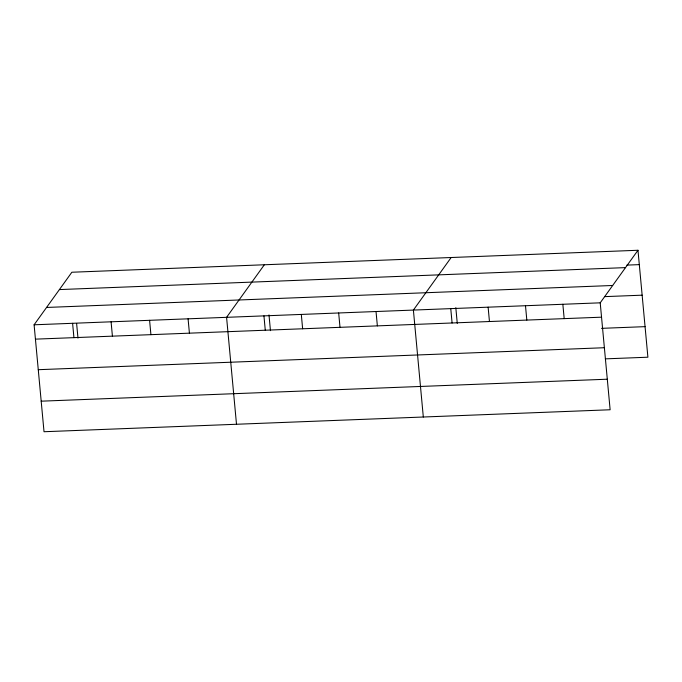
<?xml version="1.0" encoding="UTF-8"?>
<svg xmlns="http://www.w3.org/2000/svg" width="682" height="682" viewBox="0 0 682 682"><rect width="100%" height="100%" fill="white"/><g stroke="black" fill="none" stroke-linecap="round" stroke-linejoin="round"><path stroke-width="1.02" d="M637.977 250.268L600.211 302.825L610.134 409.763L44.023 431.732L34.1 324.794L71.866 272.237L637.977 250.268L647.9 357.206L605.343 358.86M264.343 264.769L226.577 317.326L236.501 424.264M451.16 257.523L413.394 310.071L423.317 417.009M626.86 265.11L639.315 264.625M59.402 289.577L625.513 267.617M46.564 307.446L612.675 285.485M604.781 296.627L642.146 295.178M34.1 324.794L600.211 302.825M35.43 339.142L601.541 317.181M601.473 328.349L645.07 326.652M38.269 369.695L604.38 347.726M41.184 401.178L607.295 379.209M562.846 304.274L564.184 318.63M525.49 305.724L526.819 320.08M488.124 307.173L489.454 321.529M455.815 307.676L457.272 323.413M450.759 308.622L452.089 322.978M376.029 311.521L377.368 325.877M338.673 312.97L340.003 327.326M301.308 314.419L302.637 328.775M268.998 314.922L270.456 330.659M263.943 315.868L265.272 330.224M188.079 318.818L189.417 333.174M149.588 320.31L150.918 334.666M111.089 321.802L112.419 336.158M76.614 323.438L77.978 338.127M72.599 323.294L73.929 337.65"/></g></svg>
